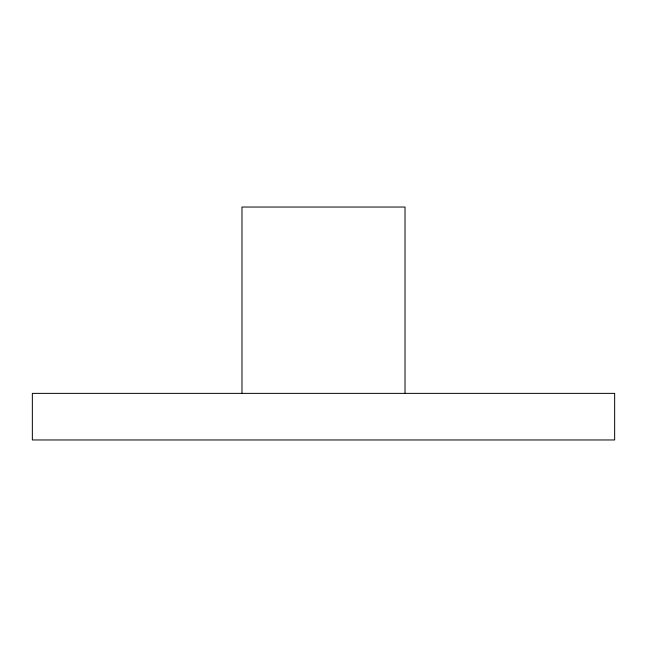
<?xml version="1.0" encoding="UTF-8"?>
<svg xmlns="http://www.w3.org/2000/svg" width="647" height="647" viewBox="0 0 647 647"><rect width="100%" height="100%" fill="white"/><g stroke="black" fill="none" stroke-linecap="round" stroke-linejoin="round"><path stroke-width="0.97" d="M405.022 393.376L405.022 207.04L241.978 207.04L241.978 393.376M614.65 393.376L32.35 393.376L32.35 439.96L614.65 439.96L614.65 393.376"/></g></svg>
